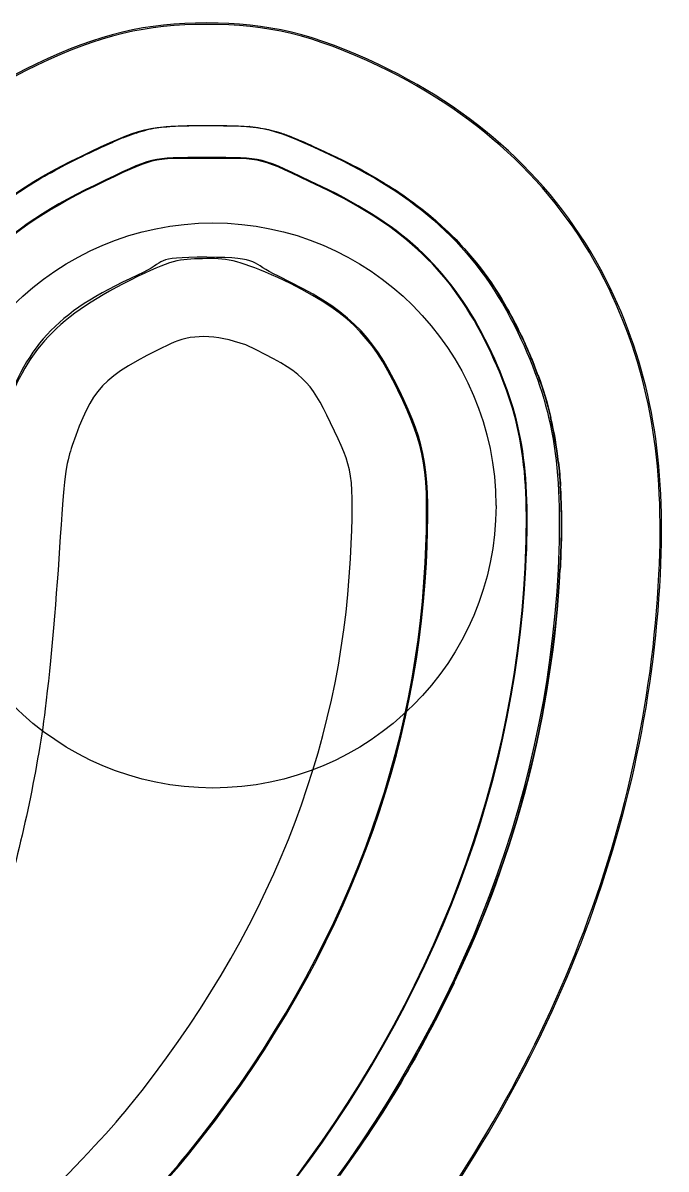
# Model space of a CAD drawing. Extents: x 5 to 93, y -1 to 101.
# Drawn here: x 78 to 87.65, y 13.1 to 30.3 of the extents above; entities that cross this region are included whole.
import ezdxf

# ---------------------------------------------------------------- set-up
doc = ezdxf.new("R2010")
doc.units = 0
for name, color, linetype in [('Board_outline_cat', 7, 'CONTINUOUS'), ('Board_outline_dog', 7, 'CONTINUOUS'), ('board_silkscreen_cat', 7, 'CONTINUOUS'), ('board_silkscreen_dog', 7, 'CONTINUOUS'), ('laser_cat_1', 7, 'CONTINUOUS'), ('laser_cat_1_copy_copy', 7, 'CONTINUOUS'), ('laser_cat_2', 7, 'CONTINUOUS'), ('laser_component_cutouts', 7, 'CONTINUOUS'), ('laser_dog_1', 7, 'CONTINUOUS'), ('laser_dog_2', 7, 'CONTINUOUS'), ('laser_dog_2_copy', 7, 'CONTINUOUS'), ('Layer_3_board_inset', 7, 'CONTINUOUS'), ('Mech_Outlines_Cat', 7, 'CONTINUOUS'), ('Mech_Outlines_Dog', 7, 'CONTINUOUS')]:
    doc.layers.add(name, color=color, linetype=linetype)

msp = doc.modelspace()

# ---------------------------------------------------------------- linework, layer by layer
at = {"layer": 'Board_outline_cat', "color": 1}
for points in [[(78.863608, 28.301842), (79.784941, 28.743209), (79.874955, 28.765241), (80.756922, 28.765241)], [(80.756922, 28.765241), (81.642439, 28.765241), (81.726732, 28.744367), (82.685458, 28.287234)], [(75.789671, 24.985517), (76.322241, 26.516928), (77.268331, 27.537619), (78.863608, 28.301842)], [(82.685458, 28.287234), (84.018375, 27.651705), (84.844356, 26.859281), (85.424631, 25.659348)], [(85.424631, 25.659348), (85.954788, 24.563048), (86.108326, 23.661539), (86.030434, 22.102341)], [(86.030434, 22.102341), (85.853147, 18.553438), (84.473302, 15.10284), (82.019869, 12.073053)]]:
    msp.add_open_spline(points, degree=3, dxfattribs=at)
at = {"layer": 'Board_outline_dog', "color": 1}
for points in [[(78.863608, 28.301842), (79.784941, 28.743209), (79.874955, 28.765241), (80.756922, 28.765241)], [(80.756922, 28.765241), (81.642439, 28.765241), (81.726732, 28.744367), (82.685458, 28.287234)], [(75.789671, 24.985517), (76.322241, 26.516928), (77.268331, 27.537619), (78.863608, 28.301842)], [(82.685458, 28.287234), (84.018375, 27.651705), (84.844356, 26.859281), (85.424631, 25.659348)], [(85.424631, 25.659348), (85.954788, 24.563048), (86.108326, 23.661539), (86.030434, 22.102341)], [(86.030434, 22.102341), (85.853147, 18.553438), (84.473302, 15.10284), (82.019869, 12.073053)]]:
    msp.add_open_spline(points, degree=3, dxfattribs=at)
at = {"layer": 'board_silkscreen_cat', "color": 7}
for points in [[(80.150365, 28.747859), (80.150365, 28.747859)], [(80.324998, 28.758445), (80.327644, 28.758445)], [(80.531365, 28.763734), (80.774776, 28.763734)], [(80.774776, 28.763734), (80.774776, 28.763734)], [(81.221925, 28.758445), (81.22457, 28.758445)], [(81.401855, 28.747859), (81.399209, 28.747859)], [(79.525951, 28.597047), (79.528597, 28.597047)], [(79.689992, 28.655255), (79.689992, 28.652609)], [(79.840805, 28.697589), (79.840805, 28.700234)], [(81.560597, 28.726698), (81.560597, 28.726698)], [(81.864875, 28.652615), (81.867521, 28.652615)], [(82.031547, 28.591758), (82.034193, 28.591758)], [(79.343388, 28.517675), (79.346034, 28.52032)], [(82.219406, 28.512386), (82.222052, 28.512386)], [(82.441664, 28.411841), (82.706248, 28.287487)], [(78.877719, 28.300714), (78.877719, 28.300714)], [(82.706248, 28.287487), (82.703602, 28.287487)], [(78.417347, 28.06524), (78.419992, 28.062594)], [(83.447078, 27.885323), (83.444433, 27.882677)], [(77.996651, 27.811234), (77.996651, 27.808589)], [(83.775159, 27.665716), (83.775159, 27.66307)], [(84.359894, 27.184172), (84.359894, 27.184172)], [(85.267412, 26.006781), (85.264766, 26.006781)], [(85.447328, 25.660177), (85.449974, 25.660177)], [(85.72249, 25.019883), (85.725136, 25.017237)], [(85.912998, 24.384883), (85.910352, 24.382237)], [(86.029414, 23.712841), (86.03206, 23.712841)], [(86.058513, 23.353011), (86.058513, 23.350365)], [(86.07174, 22.966714), (86.077031, 22.966714)], [(86.07174, 22.553964), (86.074386, 22.551318)], [(86.055865, 22.104169), (86.053219, 22.104169)], [(84.46307, 15.894406), (84.46307, 15.897052)]]:
    msp.add_lwpolyline(points, dxfattribs=at)
for points in [[(79.840805, 28.700234), (79.941349, 28.724047), (80.044539, 28.739922), (80.147716, 28.747857)], [(80.150365, 28.747859), (80.208581, 28.753151), (80.266781, 28.755797), (80.32763, 28.758443)], [(80.327644, 28.758445), (80.396438, 28.761091), (80.465232, 28.763737), (80.534027, 28.763737)], [(80.774776, 28.763734), (80.925591, 28.763734), (81.073758, 28.763734), (81.224573, 28.758443)], [(81.22457, 28.758445), (81.282787, 28.7558), (81.343636, 28.753154), (81.401852, 28.747862)], [(81.399209, 28.747859), (81.454761, 28.742568), (81.50768, 28.737276), (81.560599, 28.726693)], [(79.346034, 28.52032), (79.404235, 28.546779), (79.467732, 28.573232), (79.528597, 28.597044)], [(79.528597, 28.597047), (79.584149, 28.618214), (79.63707, 28.63938), (79.68999, 28.655255)], [(79.689992, 28.652609), (79.734966, 28.668484), (79.785237, 28.684357), (79.840805, 28.697583)], [(81.560597, 28.726698), (81.663789, 28.710823), (81.766964, 28.687011), (81.864875, 28.652615)], [(81.867521, 28.652615), (81.920441, 28.634094), (81.976008, 28.615568), (82.03156, 28.591758)], [(82.034193, 28.591758), (82.09769, 28.565297), (82.161203, 28.538839), (82.222052, 28.512386)], [(78.877719, 28.300714), (79.033831, 28.374797), (79.189925, 28.44888), (79.346037, 28.517675)], [(82.222052, 28.512386), (82.296128, 28.477987), (82.370219, 28.443591), (82.444294, 28.409195)], [(78.419992, 28.062594), (78.554933, 28.141966), (78.70838, 28.221344), (78.877716, 28.300716)], [(82.703602, 28.287487), (82.968185, 28.163133), (83.216894, 28.028193), (83.444433, 27.882675)], [(77.996651, 27.808589), (78.13424, 27.901193), (78.27711, 27.985854), (78.417347, 28.062586)], [(83.444433, 27.882677), (83.560849, 27.816531), (83.669323, 27.742451), (83.775162, 27.665719)], [(83.775159, 27.66307), (83.984175, 27.517552), (84.177331, 27.3588), (84.359894, 27.181534)], [(84.359894, 27.184172), (84.719724, 26.840216), (85.026633, 26.443341), (85.267412, 26.006781)], [(85.264766, 26.006781), (85.328266, 25.900948), (85.389115, 25.784531), (85.447331, 25.660177)], [(85.449974, 25.660177), (85.553149, 25.451154), (85.643115, 25.236841), (85.722487, 25.017234)], [(85.725136, 25.017237), (85.801857, 24.808222), (85.868003, 24.59655), (85.915644, 24.382237)], [(85.910352, 24.382237), (85.963271, 24.165279), (86.002948, 23.940388), (86.026769, 23.712844)], [(86.03206, 23.712841), (86.045289, 23.593781), (86.055873, 23.472068), (86.061159, 23.353011)], [(86.058513, 23.350365), (86.066451, 23.223362), (86.071742, 23.093719), (86.074388, 22.966716)], [(86.077031, 22.966714), (86.077031, 22.829133), (86.077031, 22.691552), (86.074386, 22.553964)], [(86.074386, 22.551318), (86.069094, 22.400503), (86.063802, 22.252331), (86.055865, 22.101531)], [(86.053219, 22.104169), (85.939451, 19.947823), (85.397058, 17.836438), (84.460441, 15.894406)], [(84.46307, 15.897052), (83.976245, 14.870466), (83.399456, 13.902083), (82.743279, 13.005156)]]:
    msp.add_open_spline(points, degree=3, dxfattribs=at)
at = {"layer": 'board_silkscreen_dog', "color": 7}
for points in [[(80.15676, 28.746773), (80.15676, 28.746773)], [(80.331393, 28.757359), (80.334039, 28.757359)], [(80.53776, 28.762648), (80.781171, 28.762648)], [(80.781171, 28.762648), (80.781171, 28.762648)], [(81.22832, 28.757359), (81.230966, 28.757359)], [(81.40825, 28.746773), (81.405604, 28.746773)], [(79.532346, 28.59596), (79.534992, 28.59596)], [(79.696388, 28.654169), (79.696388, 28.651523)], [(79.8472, 28.696502), (79.8472, 28.699148)], [(81.566992, 28.725612), (81.566992, 28.725612)], [(81.871271, 28.651528), (81.873916, 28.651528)], [(82.037942, 28.590671), (82.040588, 28.590671)], [(79.349783, 28.516588), (79.352429, 28.519234)], [(82.225802, 28.511299), (82.228447, 28.511299)], [(82.44806, 28.410755), (82.712643, 28.286401)], [(78.884114, 28.299627), (78.884114, 28.299627)], [(82.712643, 28.286401), (82.709997, 28.286401)], [(78.423742, 28.064153), (78.426388, 28.061507)], [(83.453474, 27.884237), (83.450828, 27.881591)], [(78.003046, 27.810148), (78.003046, 27.807502)], [(83.781554, 27.66463), (83.781554, 27.661984)], [(84.366289, 27.183085), (84.366289, 27.183085)], [(85.273807, 26.005695), (85.271161, 26.005695)], [(85.453724, 25.659091), (85.456369, 25.659091)], [(85.728885, 25.018796), (85.731531, 25.016151)], [(85.919393, 24.383796), (85.916747, 24.381151)], [(86.03581, 23.711755), (86.038455, 23.711755)], [(86.064908, 23.351924), (86.064908, 23.349278)], [(86.078135, 22.965627), (86.083427, 22.965627)], [(86.078135, 22.552877), (86.080781, 22.550231)], [(86.06226, 22.103083), (86.059614, 22.103083)], [(84.469466, 15.89332), (84.469466, 15.895966)]]:
    msp.add_lwpolyline(points, dxfattribs=at)
at = {"layer": 'board_silkscreen_dog', "color": 6}
msp.add_lwpolyline([(85.096525, 23.063527), (85.099171, 23.060881), (85.099171, 23.060881), (85.099171, 23.060881)], dxfattribs=at)
at = {"layer": 'board_silkscreen_dog', "color": 7}
for points in [[(79.8472, 28.699148), (79.947744, 28.72296), (80.050935, 28.738835), (80.154111, 28.74677)], [(80.15676, 28.746773), (80.214976, 28.752065), (80.273177, 28.75471), (80.334026, 28.757356)], [(80.334039, 28.757359), (80.402833, 28.760005), (80.471627, 28.762651), (80.540422, 28.762651)], [(80.781171, 28.762648), (80.931986, 28.762648), (81.080153, 28.762648), (81.230968, 28.757356)], [(81.230966, 28.757359), (81.289182, 28.754713), (81.350031, 28.752067), (81.408247, 28.746776)], [(81.405604, 28.746773), (81.461156, 28.741481), (81.514075, 28.73619), (81.566994, 28.725606)], [(79.352429, 28.519234), (79.41063, 28.545692), (79.474127, 28.572145), (79.534992, 28.595958)], [(79.534992, 28.59596), (79.590544, 28.617127), (79.643466, 28.638294), (79.696385, 28.654169)], [(79.696388, 28.651523), (79.741361, 28.667398), (79.791632, 28.68327), (79.8472, 28.696497)], [(81.566992, 28.725612), (81.670185, 28.709737), (81.773359, 28.685924), (81.871271, 28.651528)], [(81.873916, 28.651528), (81.926836, 28.633007), (81.982403, 28.614481), (82.037955, 28.590671)], [(82.040588, 28.590671), (82.104085, 28.56421), (82.167599, 28.537752), (82.228447, 28.511299)], [(78.884114, 28.299627), (79.040226, 28.37371), (79.19632, 28.447794), (79.352432, 28.516588)], [(82.228447, 28.511299), (82.302523, 28.476901), (82.376614, 28.442505), (82.45069, 28.408109)], [(78.426388, 28.061507), (78.561328, 28.14088), (78.714776, 28.220257), (78.884111, 28.29963)], [(82.709997, 28.286401), (82.97458, 28.162046), (83.223289, 28.027106), (83.450828, 27.881588)], [(78.003046, 27.807502), (78.140635, 27.900106), (78.283505, 27.984768), (78.423742, 28.061499)], [(83.450828, 27.881591), (83.567244, 27.815445), (83.675718, 27.741364), (83.781557, 27.664632)], [(77.616763, 27.534981), (77.73846, 27.630226), (77.868119, 27.722833), (78.003044, 27.807502)], [(83.781554, 27.661984), (83.99057, 27.516466), (84.183726, 27.357713), (84.366289, 27.180448)], [(84.366289, 27.183085), (84.726119, 26.83913), (85.033028, 26.442255), (85.273807, 26.005695)], [(85.271161, 26.005695), (85.334661, 25.899862), (85.39551, 25.783445), (85.453726, 25.659091)], [(85.456369, 25.659091), (85.559544, 25.450067), (85.64951, 25.235755), (85.728882, 25.016148)], [(85.731531, 25.016151), (85.808252, 24.807135), (85.874398, 24.595463), (85.922039, 24.381151)], [(85.916747, 24.381151), (85.969666, 24.164192), (86.009343, 23.939302), (86.033164, 23.711757)], [(86.038455, 23.711755), (86.051685, 23.592695), (86.062268, 23.470981), (86.067554, 23.351924)], [(86.064908, 23.349278), (86.072846, 23.222276), (86.078138, 23.092632), (86.080783, 22.96563)], [(86.083427, 22.965627), (86.083427, 22.828046), (86.083427, 22.690466), (86.080781, 22.552877)], [(86.080781, 22.550231), (86.075489, 22.399416), (86.070197, 22.251244), (86.06226, 22.100445)], [(86.059614, 22.103083), (85.945846, 19.946737), (85.403453, 17.835351), (84.466836, 15.89332)], [(84.469466, 15.895966), (83.98264, 14.86938), (83.405851, 13.900997), (82.749674, 13.00407)]]:
    msp.add_open_spline(points, degree=3, dxfattribs=at)
at = {"layer": 'board_silkscreen_dog', "color": 6}
for points in [[(76.600754, 23.063527), (76.600754, 25.405089), (78.503108, 27.302152), (80.849963, 27.302152)], [(80.849963, 27.302152), (83.194171, 27.302152), (85.096525, 25.405089), (85.096525, 23.060881)], [(80.849963, 18.81961), (78.503108, 18.822256), (76.600754, 20.719319), (76.600754, 23.063527)], [(85.099171, 23.060881), (85.099171, 20.719319), (83.196817, 18.81961), (80.849963, 18.81961)], [(85.096525, 23.060881), (85.099171, 23.060881), (85.099171, 23.060881), (85.099171, 23.060881)]]:
    msp.add_open_spline(points, degree=3, dxfattribs=at)
at = {"layer": 'laser_cat_1', "color": 1}
for points in [[(78.863608, 28.301843), (79.784941, 28.74321), (79.874955, 28.765242), (80.756922, 28.765242)], [(80.756922, 28.765242), (81.642439, 28.765242), (81.726732, 28.744368), (82.685458, 28.287235)], [(75.789671, 24.985518), (76.322241, 26.516928), (77.268331, 27.53762), (78.863608, 28.301843)], [(82.685458, 28.287235), (84.018375, 27.651706), (84.844356, 26.859282), (85.424631, 25.659348)], [(85.424631, 25.659348), (85.954788, 24.563049), (86.108326, 23.66154), (86.030434, 22.102342)], [(86.030434, 22.102342), (85.853147, 18.553438), (84.473302, 15.102841), (82.019869, 12.073054)]]:
    msp.add_open_spline(points, degree=3, dxfattribs=at)
at = {"layer": 'laser_cat_1_copy_copy', "color": 1}
for points in [[(78.863608, 28.301843), (79.784941, 28.74321), (79.874955, 28.765242), (80.756922, 28.765242)], [(80.756922, 28.765242), (81.642439, 28.765242), (81.726732, 28.744368), (82.685458, 28.287235)], [(75.789671, 24.985518), (76.322241, 26.516928), (77.268331, 27.53762), (78.863608, 28.301843)], [(82.685458, 28.287235), (84.018375, 27.651706), (84.844356, 26.859282), (85.424631, 25.659348)], [(85.424631, 25.659348), (85.954788, 24.563049), (86.108326, 23.66154), (86.030434, 22.102342)], [(86.030434, 22.102342), (85.853147, 18.553438), (84.473302, 15.102841), (82.019869, 12.073054)]]:
    msp.add_open_spline(points, degree=3, dxfattribs=at)
at = {"layer": 'laser_cat_2', "color": 1}
for points in [[(78.863608, 28.301843), (79.784941, 28.74321), (79.874955, 28.765242), (80.756922, 28.765242)], [(80.756922, 28.765242), (81.642439, 28.765242), (81.726732, 28.744368), (82.685458, 28.287235)], [(75.789671, 24.985518), (76.322241, 26.516928), (77.268331, 27.53762), (78.863608, 28.301843)], [(82.685458, 28.287235), (84.018375, 27.651706), (84.844356, 26.859282), (85.424631, 25.659348)], [(85.424631, 25.659348), (85.954788, 24.563049), (86.108326, 23.66154), (86.030434, 22.102342)], [(86.030434, 22.102342), (85.853147, 18.553438), (84.473302, 15.102841), (82.019869, 12.073054)]]:
    msp.add_open_spline(points, degree=3, dxfattribs=at)
at = {"layer": 'laser_component_cutouts', "color": 6}
msp.add_lwpolyline([(85.096525, 23.063527), (85.099171, 23.060881), (85.099171, 23.060881), (85.099171, 23.060881)], dxfattribs=at)
for points in [[(76.600754, 23.063527), (76.600754, 25.405089), (78.503108, 27.302152), (80.849963, 27.302152)], [(80.849963, 27.302152), (83.194171, 27.302152), (85.096525, 25.405089), (85.096525, 23.060881)], [(80.849963, 18.81961), (78.503108, 18.822256), (76.600754, 20.719319), (76.600754, 23.063527)], [(85.099171, 23.060881), (85.099171, 20.719319), (83.196817, 18.81961), (80.849963, 18.81961)], [(85.096525, 23.060881), (85.099171, 23.060881), (85.099171, 23.060881), (85.099171, 23.060881)]]:
    msp.add_open_spline(points, degree=3, dxfattribs=at)
at = {"layer": 'laser_dog_1', "color": 1}
for points in [[(78.863608, 28.301842), (79.784942, 28.743209), (79.874954, 28.76524), (80.756921, 28.76524)], [(80.756921, 28.76524), (81.642438, 28.76524), (81.726732, 28.744355), (82.685458, 28.287234)], [(75.789671, 24.985516), (76.322242, 26.516928), (77.268332, 27.537618), (78.863608, 28.301842)], [(82.685458, 28.287234), (84.018374, 27.651704), (84.844357, 26.85928), (85.424631, 25.659347)], [(85.424631, 25.659347), (85.954788, 24.56305), (86.108326, 23.661539), (86.030435, 22.10234)], [(86.030435, 22.10234), (85.853149, 18.553438), (84.473302, 15.102839), (82.019868, 12.073054)]]:
    msp.add_open_spline(points, degree=3, dxfattribs=at)
at = {"layer": 'laser_dog_2', "color": 1}
for points in [[(78.863608, 28.301842), (79.784942, 28.743209), (79.874954, 28.76524), (80.756921, 28.76524)], [(80.756921, 28.76524), (81.642438, 28.76524), (81.726732, 28.744355), (82.685458, 28.287234)], [(75.789671, 24.985516), (76.322242, 26.516928), (77.268332, 27.537618), (78.863608, 28.301842)], [(82.685458, 28.287234), (84.018374, 27.651704), (84.844357, 26.85928), (85.424631, 25.659347)], [(85.424631, 25.659347), (85.954788, 24.56305), (86.108326, 23.661539), (86.030435, 22.10234)], [(86.030435, 22.10234), (85.853149, 18.553438), (84.473302, 15.102839), (82.019868, 12.073054)]]:
    msp.add_open_spline(points, degree=3, dxfattribs=at)
at = {"layer": 'laser_dog_2_copy', "color": 6}
msp.add_lwpolyline([(85.096525, 23.063527), (85.099171, 23.060881), (85.099171, 23.060881), (85.099171, 23.060881)], dxfattribs=at)
at = {"layer": 'laser_dog_2_copy', "color": 1}
for points in [[(78.863608, 28.301842), (79.784942, 28.743209), (79.874954, 28.76524), (80.756921, 28.76524)], [(80.756921, 28.76524), (81.642438, 28.76524), (81.726732, 28.744355), (82.685458, 28.287234)], [(75.789671, 24.985516), (76.322242, 26.516928), (77.268332, 27.537618), (78.863608, 28.301842)], [(82.685458, 28.287234), (84.018374, 27.651704), (84.844357, 26.85928), (85.424631, 25.659347)], [(85.424631, 25.659347), (85.954788, 24.56305), (86.108326, 23.661539), (86.030435, 22.10234)], [(86.030435, 22.10234), (85.853149, 18.553438), (84.473302, 15.102839), (82.019868, 12.073054)]]:
    msp.add_open_spline(points, degree=3, dxfattribs=at)
at = {"layer": 'laser_dog_2_copy', "color": 6}
for points in [[(76.600754, 23.063527), (76.600754, 25.405089), (78.503108, 27.302152), (80.849963, 27.302152)], [(80.849963, 27.302152), (83.194171, 27.302152), (85.096525, 25.405089), (85.096525, 23.060881)], [(80.849963, 18.81961), (78.503108, 18.822256), (76.600754, 20.719318), (76.600754, 23.063527)], [(85.099171, 23.060881), (85.099171, 20.719318), (83.196817, 18.81961), (80.849963, 18.81961)], [(85.096525, 23.060881), (85.099171, 23.060881), (85.099171, 23.060881), (85.099171, 23.060881)]]:
    msp.add_open_spline(points, degree=3, dxfattribs=at)
at = {"layer": 'Layer_3_board_inset', "color": 1}
for points in [[(78.863608, 28.301842), (79.784941, 28.743209), (79.874955, 28.765241), (80.756922, 28.765241)], [(80.756922, 28.765241), (81.642439, 28.765241), (81.726732, 28.744367), (82.685458, 28.287234)], [(75.789671, 24.985517), (76.322241, 26.516928), (77.268331, 27.537619), (78.863608, 28.301842)], [(82.685458, 28.287234), (84.018375, 27.651705), (84.844356, 26.859281), (85.424631, 25.659348)], [(81.34167, 25.469991), (80.889426, 25.637745), (80.496368, 25.629954), (80.212045, 25.486912)], [(85.424631, 25.659348), (85.954788, 24.563048), (86.108326, 23.661539), (86.030434, 22.102341)], [(80.212045, 25.486912), (79.159814, 24.982837), (79.0349, 24.81501), (78.737706, 23.960429)], [(82.614868, 24.300411), (82.305742, 24.939647), (82.217298, 25.052498), (81.34167, 25.469991)], [(82.912852, 22.257873), (82.977575, 23.553477), (82.95547, 23.596088), (82.614868, 24.300411)], [(78.737706, 23.960429), (78.658211, 23.731838), (78.621394, 23.601123), (78.557562, 22.593094)], [(78.557562, 22.593094), (78.502461, 21.722996), (78.414683, 20.679863), (78.331367, 20.007417)], [(79.593729, 14.037612), (81.67797, 16.611479), (82.770802, 19.414364), (82.912852, 22.257873)], [(86.030434, 22.102341), (85.853147, 18.553438), (84.473302, 15.10284), (82.019869, 12.073053)], [(78.331367, 20.007417), (78.208922, 19.019218), (77.962297, 17.960808), (77.704247, 17.003886)], [(76.334883, 10.863417), (77.399858, 11.7184), (78.982378, 13.282644), (79.593729, 14.037612)]]:
    msp.add_open_spline(points, degree=3, dxfattribs=at)
at = {"layer": 'Mech_Outlines_Cat', "color": 1}
for points in [[(80.757199, 30.283087), (79.850156, 30.283087), (79.146638, 30.120481), (78.208093, 29.670869)], [(83.338136, 29.657325), (82.364682, 30.12148), (81.666704, 30.283087), (80.757199, 30.283087)], [(78.208093, 29.670869), (76.348812, 28.780175), (75.003666, 27.344664), (74.356666, 25.484211)], [(86.790673, 26.320594), (86.078579, 27.793114), (84.893365, 28.915797), (83.338136, 29.657325)], [(78.863608, 28.301842), (79.784941, 28.743209), (79.874955, 28.765241), (80.756922, 28.765241)], [(80.756922, 28.765241), (81.642439, 28.765241), (81.726732, 28.744367), (82.685458, 28.287234)], [(75.789671, 24.985517), (76.322241, 26.516928), (77.268331, 27.537619), (78.863608, 28.301842)], [(80.757196, 28.282449), (79.883215, 28.282449), (79.988091, 28.305369), (79.07224, 27.866627)], [(82.47737, 27.851051), (81.523333, 28.305948), (81.635078, 28.282449), (80.757196, 28.282449)], [(82.685458, 28.287234), (84.018375, 27.651705), (84.844356, 26.859281), (85.424631, 25.659348)], [(79.07224, 27.866627), (77.561014, 27.142672), (76.742283, 26.253857), (76.246145, 24.827205)], [(84.989905, 25.448905), (84.451596, 26.562056), (83.73951, 27.249271), (82.47737, 27.851051)], [(80.75721, 26.767543), (80.384589, 26.755858), (80.276769, 26.772467), (79.726459, 26.500714)], [(81.825208, 26.483782), (81.287162, 26.715594), (81.077448, 26.777585), (80.75721, 26.767543)], [(79.726459, 26.500714), (78.485956, 25.888112), (78.058407, 25.427757), (77.676476, 24.329503)], [(83.625972, 24.790023), (83.219224, 25.631119), (82.86547, 25.98779), (81.825208, 26.483782)], [(87.54579, 22.026255), (87.630084, 23.713603), (87.412984, 25.033735), (86.790673, 26.320594)], [(85.424631, 25.659348), (85.954788, 24.563048), (86.108326, 23.661539), (86.030434, 22.102341)], [(85.547947, 22.126398), (85.623801, 23.644795), (85.490724, 24.413272), (84.989905, 25.448905)], [(84.035022, 22.201634), (84.104485, 23.592139), (84.034817, 23.944579), (83.625972, 24.790023)], [(80.467353, 13.329877), (82.684511, 16.067883), (83.880284, 19.10417), (84.035022, 22.201634)], [(81.644374, 12.376943), (84.040663, 15.336163), (85.376115, 18.68667), (85.547947, 22.126398)], [(86.030434, 22.102341), (85.853147, 18.553438), (84.473302, 15.10284), (82.019869, 12.073053)], [(83.198628, 11.118055), (85.831542, 14.369487), (87.351371, 18.134426), (87.54579, 22.026255)], [(77.037844, 9.987051), (78.179754, 10.903796), (79.766653, 12.464568), (80.467353, 13.329877)]]:
    msp.add_open_spline(points, degree=3, dxfattribs=at)
at = {"layer": 'Mech_Outlines_Dog', "color": 1}
msp.add_lwpolyline([(82.472651, 27.840125), (82.472651, 27.840819)], close=True, dxfattribs=at)
for points in [[(80.757185, 30.304661), (79.849778, 30.304661), (79.137393, 30.140145), (78.198599, 29.690412)], [(83.347603, 29.676868), (82.373933, 30.141126), (81.667037, 30.304661), (80.757185, 30.304661)], [(78.198599, 29.690412), (76.335473, 28.797876), (74.984321, 27.356806), (74.335657, 25.491562)], [(86.810978, 26.329977), (86.096964, 27.806464), (84.906069, 28.933796), (83.347603, 29.676868)], [(78.863608, 28.301842), (79.784941, 28.743209), (79.874955, 28.765241), (80.756922, 28.765241)], [(80.756922, 28.765241), (81.642439, 28.765241), (81.726732, 28.744367), (82.685458, 28.287234)], [(75.789671, 24.985517), (76.322241, 26.516928), (77.268331, 27.537619), (78.863608, 28.301842)], [(80.757217, 28.270185), (79.883426, 28.270185), (79.993396, 28.294387), (79.077677, 27.855715)], [(82.472651, 27.840819), (81.518728, 28.29566), (81.634915, 28.270185), (80.757217, 28.270185)], [(82.685458, 28.287234), (84.018375, 27.651705), (84.844356, 26.859281), (85.424631, 25.659348)], [(79.077677, 27.855715), (77.568483, 27.13273), (76.752259, 26.247185), (76.257001, 24.823064)], [(84.97909, 25.444075), (84.441797, 26.555128), (83.733077, 27.23916), (82.472651, 27.840125)], [(80.75723, 26.786521), (79.907969, 26.786521), (80.203401, 26.736604), (79.719032, 26.517659)], [(81.833356, 26.500728), (81.387728, 26.701756), (81.611468, 26.786521), (80.75723, 26.786521)], [(79.719032, 26.517659), (78.455047, 25.946316), (78.042225, 25.437903), (77.658886, 24.335612)], [(83.642924, 24.798161), (83.234561, 25.642607), (82.876343, 26.003435), (81.833356, 26.500728)], [(87.568124, 22.025482), (87.652511, 23.714692), (87.434628, 25.040344), (86.810978, 26.329977)], [(85.424631, 25.659348), (85.954788, 24.563048), (86.108326, 23.661539), (86.030434, 22.102341)], [(85.535777, 22.126308), (85.611582, 23.64372), (85.479202, 24.409909), (84.97909, 25.444075)], [(84.053326, 22.200972), (84.122869, 23.593047), (84.05298, 23.95038), (83.642924, 24.798161)], [(80.481597, 13.318376), (82.700957, 16.059103), (83.898381, 19.099299), (84.053326, 22.200972)], [(81.634911, 12.384301), (84.029821, 15.341815), (85.364076, 18.689219), (85.535777, 22.126308)], [(86.030434, 22.102341), (85.853147, 18.553438), (84.473302, 15.10284), (82.019869, 12.073053)], [(83.216221, 11.103735), (85.85175, 14.358395), (87.373455, 18.128659), (87.568124, 22.025482)], [(77.050056, 9.972841), (78.193238, 10.890609), (79.779417, 12.451243), (80.481597, 13.318376)]]:
    msp.add_open_spline(points, degree=3, dxfattribs=at)

doc.saveas('drawing.dxf')
